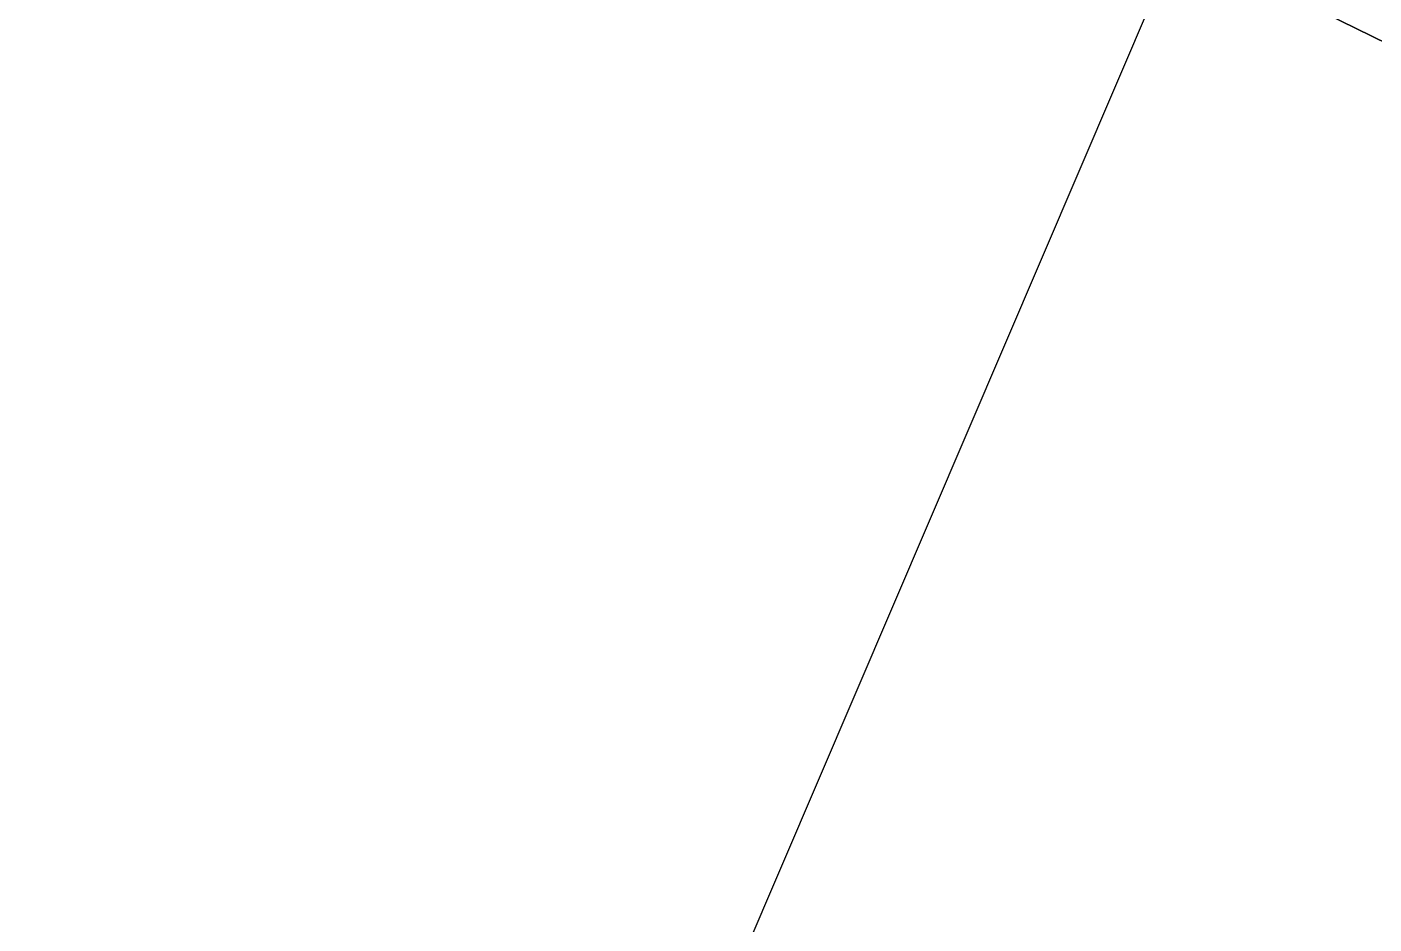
# Model space of a CAD drawing. Header units: metres. Extents: x -2743 to 126, y 13385 to 13916.
# Drawn here: x -1886.3817 to -1886.3765, y 13638.50119 to 13638.50466 of the extents above; entities that cross this region are included whole.
import ezdxf

# ---------------------------------------------------------------- set-up
doc = ezdxf.new("R2010")
doc.units = ezdxf.units.M
doc.layers.add('link-улица Берзарина_Покрытия — Новые$0$ДВ_ПП_Газон_Р', color=7, linetype='Continuous')
doc.layers.add('link-улица Берзарина_Покрытия — Новые$0$ДВ_ПП_Тип6_У_ТР_3м за счет Газона', color=7, linetype='Continuous')

msp = doc.modelspace()

# ---------------------------------------------------------------- linework, layer by layer
at = {"layer": 'link-улица Берзарина_Покрытия — Новые$0$ДВ_ПП_Газон_Р'}
msp.add_lwpolyline([(-1862.925011, 13628.447824), (-1863.059029, 13627.87838), (-1866.509378, 13629.331431), (-1869.94505, 13630.818619), (-1873.365792, 13632.339832), (-1876.771352, 13633.89496), (-1879.184991, 13635.022007), (-1881.590581, 13636.166056), (-1883.988032, 13637.327065), (-1886.377254, 13638.50499), (-1886.238346, 13638.829642), (-1879.589, 13635.615), (-1876.639201, 13634.254646), (-1870.241, 13631.304), (-1862.925011, 13628.447824)], close=True, dxfattribs=at)
at = {"layer": 'link-улица Берзарина_Покрытия — Новые$0$ДВ_ПП_Тип6_У_ТР_3м за счет Газона'}
for points in [[(-1900.118847, 13645.69637), (-1900.524706, 13644.677849), (-1900.03178, 13644.407539), (-1898.330258, 13643.475746), (-1896.414245, 13642.426493), (-1894.733468, 13641.50606), (-1893.673805, 13640.925764), (-1891.554481, 13639.765172), (-1889.740885, 13638.856854), (-1886.82903, 13637.449111), (-1886.377254, 13638.50499), (-1889.84024, 13640.249788), (-1893.285016, 13642.030045), (-1896.711309, 13643.84562), (-1900.118847, 13645.69637)], [(-1869.94505, 13630.818619), (-1866.509378, 13629.331431), (-1863.059029, 13627.87838), (-1863.272095, 13626.973068), (-1869.694818, 13629.480512), (-1870.828365, 13629.92305), (-1871.917555, 13630.42535), (-1873.657723, 13631.22786), (-1876.305979, 13632.449152), (-1877.158161, 13632.842151), (-1878.500191, 13633.461053), (-1881.327974, 13634.789613), (-1883.003573, 13635.599685), (-1886.766506, 13637.418883), (-1886.82903, 13637.449111), (-1886.377254, 13638.50499), (-1883.988032, 13637.327065), (-1881.590581, 13636.166056), (-1879.184991, 13635.022007), (-1876.771352, 13633.89496), (-1873.365792, 13632.339832), (-1869.94505, 13630.818619)]]:
    msp.add_lwpolyline(points, close=True, dxfattribs=at)

doc.saveas('drawing.dxf')
